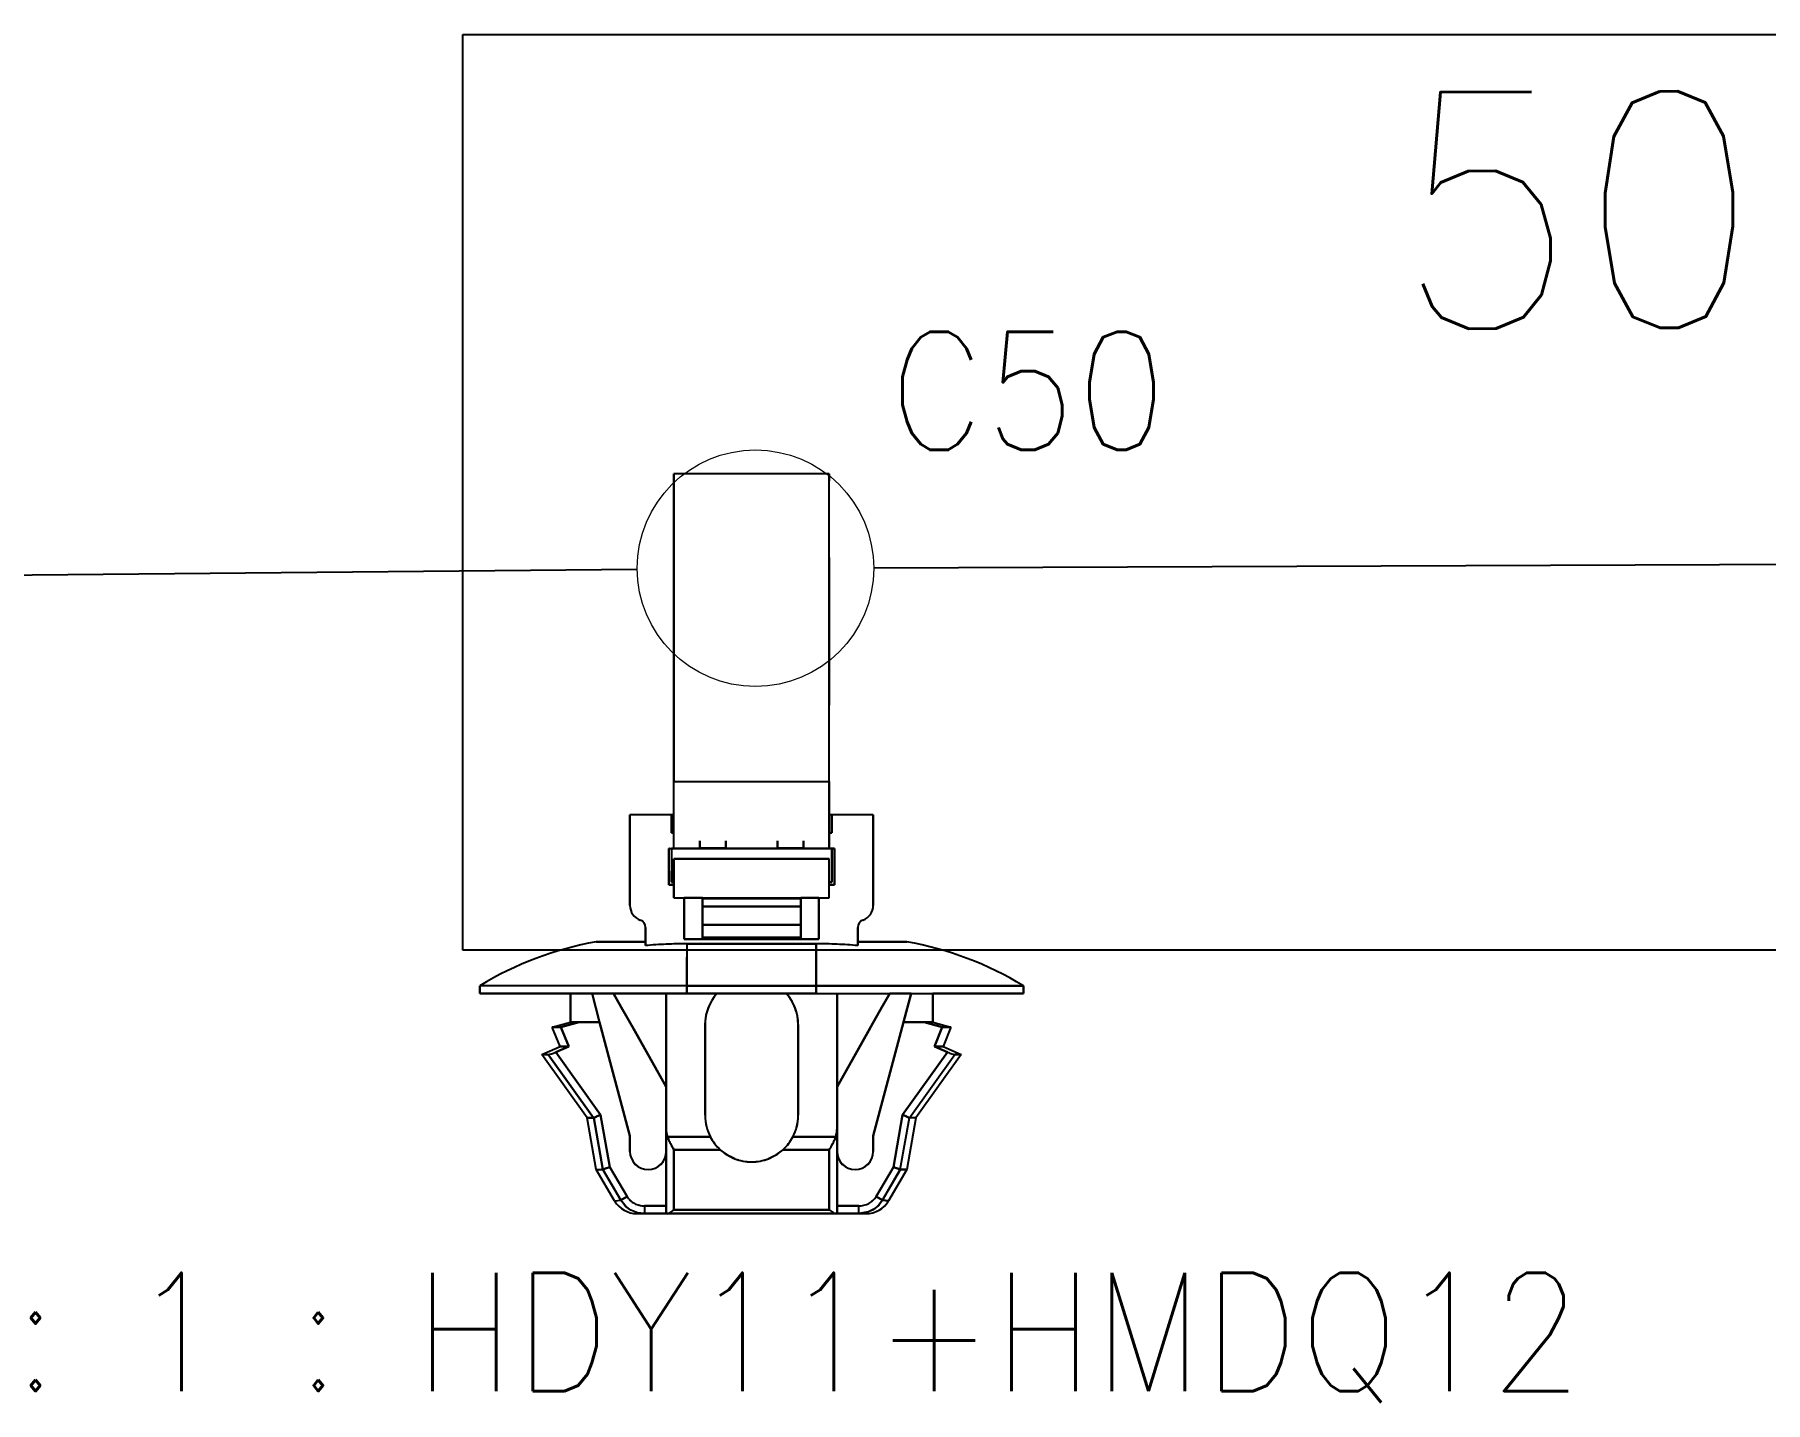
# Model space of a CAD drawing. Header units: inches. Extents: x 47316 to 59086, y 3141 to 11743.
# Drawn here: x 51312.69 to 51349.28, y 5807.4 to 5836.31 of the extents above; entities that cross this region are included whole.
import ezdxf

# ---------------------------------------------------------------- set-up
doc = ezdxf.new("R2010")
doc.units = ezdxf.units.IN
doc.header["$MEASUREMENT"] = 0
doc.styles.get("Standard").update_dxf_attribs({"font": ''})
doc.styles.get('Standard').set_extended_font_data('SimSun')
doc.linetypes.add('_VH_OTCON', pattern='A,0.0001,[7,VeSys.shx,S=0.1,R=0,X=0,Y=0],-0.4,[7,VeSys.shx,S=0.1,R=0,X=0,Y=0],-0.4,["X",Standard,S=1,R=0,X=-0.5,Y=-0.5],-0.0001,[7,VeSys.shx,S=0.1,R=0,X=0,Y=0],-0.4', length=1.2002)

msp = doc.modelspace()

# ---------------------------------------------------------------- linework, layer by layer
at = {"color": 1}
for p, q in [((51321.741, 5836.307), (51408.44, 5836.307)), ((51321.741, 5816.961), (51321.741, 5836.307)), ((51408.44, 5816.961), (51321.741, 5816.961))]:
    msp.add_line(p, q, dxfattribs=at)
at = {"color": 7, "ltscale": 0.378897}
msp.add_line((51326.205, 5827.023), (51326.205, 5820.523), dxfattribs=at)
at = {"color": 7, "ltscale": 0.15}
for p, q in [((51329.489, 5827.023), (51326.205, 5827.023)), ((51326.205, 5820.523), (51329.489, 5820.523)), ((51326.205, 5820.523), (51329.489, 5820.523)), ((51329.489, 5818.887), (51326.205, 5818.887)), ((51326.205, 5818.887), (51329.489, 5818.887)), ((51326.205, 5818.066), (51329.489, 5818.066)), ((51326.205, 5818.066), (51329.489, 5818.066)), ((51329.489, 5811.471), (51326.205, 5811.471)), ((51326.205, 5811.471), (51329.489, 5811.471))]:
    msp.add_line(p, q, dxfattribs=at)
at = {"color": 7, "ltscale": 0.215019}
msp.add_line((51326.205, 5822.556), (51326.205, 5827.023), dxfattribs=at)
at = {"color": 7, "ltscale": 0.315749}
msp.add_line((51326.205, 5827.023), (51326.205, 5821.085), dxfattribs=at)
at = {"color": 7, "ltscale": 0.378905}
msp.add_line((51326.205, 5820.523), (51326.205, 5827.023), dxfattribs=at)
at = {"color": 7, "ltscale": 0.315758}
msp.add_line((51326.205, 5827.023), (51326.205, 5821.085), dxfattribs=at)
at = {"color": 7, "ltscale": 0.378893}
msp.add_line((51329.489, 5820.523), (51329.489, 5827.023), dxfattribs=at)
at = {"color": 7, "ltscale": 0.0272}
msp.add_line((51329.489, 5826.876), (51329.489, 5827.023), dxfattribs=at)
at = {"color": 7, "ltscale": 0.37888}
msp.add_line((51329.489, 5820.523), (51329.489, 5827.023), dxfattribs=at)
at = {"color": 7, "ltscale": 0.027199}
msp.add_line((51329.489, 5827.023), (51329.489, 5826.876), dxfattribs=at)
at = {"color": 7, "ltscale": 0.179182}
msp.add_line((51326.205, 5822.779), (51326.205, 5826.702), dxfattribs=at)
at = {"color": 7, "ltscale": 0.142589}
msp.add_line((51329.489, 5825.257), (51329.489, 5822.135), dxfattribs=at)
at = {"color": 7, "ltscale": 0.142593}
msp.add_line((51329.489, 5822.134), (51329.489, 5825.256), dxfattribs=at)
at = {"color": 0, "linetype": '_VH_OTCON', "ltscale": 5}
for p, q in [((51330.429, 5825.039), (51359.83, 5825.158)), ((51325.43, 5825.005), (51223.929, 5824.052))]:
    msp.add_line(p, q, dxfattribs=at)
at = {"color": 7, "ltscale": 0.026669}
for p, q in [((51326.205, 5822.779), (51326.205, 5822.195)), ((51326.205, 5822.195), (51326.205, 5822.779)), ((51326.205, 5822.556), (51326.205, 5821.973))]:
    msp.add_line(p, q, dxfattribs=at)
at = {"color": 7, "ltscale": 0.108633}
msp.add_line((51326.205, 5819.817), (51326.205, 5822.195), dxfattribs=at)
at = {"color": 7, "ltscale": 0.076392}
msp.add_line((51326.205, 5820.523), (51326.205, 5822.195), dxfattribs=at)
at = {"color": 7, "ltscale": 0.098454}
msp.add_line((51326.205, 5819.817), (51326.205, 5821.973), dxfattribs=at)
at = {"color": 7, "ltscale": 0.057913}
msp.add_line((51326.205, 5819.817), (51326.205, 5821.085), dxfattribs=at)
at = {"color": 7, "ltscale": 0.0644}
for p, q in [((51326.205, 5819.114), (51326.205, 5820.523)), ((51326.205, 5819.114), (51326.205, 5820.523)), ((51329.489, 5820.523), (51329.489, 5819.114)), ((51329.489, 5819.114), (51329.489, 5820.523))]:
    msp.add_line(p, q, dxfattribs=at)
at = {"color": 7, "ltscale": 0.025}
for p, q in [((51325.275, 5819.27), (51325.275, 5819.817)), ((51327.3, 5819.114), (51326.752, 5819.114)), ((51327.3, 5819.114), (51326.752, 5819.114)), ((51327.3, 5819.106), (51326.752, 5819.106)), ((51328.941, 5819.114), (51328.394, 5819.114)), ((51328.941, 5819.114), (51328.394, 5819.114))]:
    msp.add_line(p, q, dxfattribs=at)
at = {"color": 7, "ltscale": 0.039999}
for p, q in [((51326.15, 5819.817), (51325.275, 5819.817)), ((51326.15, 5819.817), (51325.275, 5819.817)), ((51330.419, 5819.817), (51329.543, 5819.817)), ((51330.419, 5819.817), (51329.543, 5819.817))]:
    msp.add_line(p, q, dxfattribs=at)
at = {"color": 7, "ltscale": 0.022501}
for p, q in [((51325.275, 5819.817), (51325.275, 5819.325)), ((51325.275, 5819.817), (51325.275, 5819.325)), ((51330.419, 5819.817), (51330.419, 5819.325)), ((51330.419, 5819.325), (51330.419, 5819.817))]:
    msp.add_line(p, q, dxfattribs=at)
at = {"color": 7, "ltscale": 0.0175}
for p, q in [((51326.15, 5819.817), (51326.15, 5819.434)), ((51326.15, 5819.817), (51326.15, 5819.434)), ((51326.15, 5819.434), (51326.15, 5819.817)), ((51329.543, 5819.817), (51329.543, 5819.434)), ((51329.543, 5819.434), (51329.543, 5819.817))]:
    msp.add_line(p, q, dxfattribs=at)
at = {"color": 7, "ltscale": 0.002499}
for p, q in [((51326.205, 5819.817), (51326.15, 5819.817)), ((51329.543, 5819.817), (51329.489, 5819.817)), ((51326.15, 5819.434), (51326.205, 5819.434)), ((51326.205, 5819.434), (51326.15, 5819.434)), ((51329.489, 5819.434), (51329.543, 5819.434)), ((51329.543, 5819.434), (51329.489, 5819.434)), ((51326.096, 5819.106), (51326.15, 5819.106)), ((51326.096, 5819.106), (51326.15, 5819.106)), ((51329.598, 5819.106), (51329.543, 5819.106)), ((51329.543, 5819.106), (51329.598, 5819.106)), ((51329.543, 5819.106), (51329.598, 5819.106)), ((51326.15, 5818.394), (51326.205, 5818.394)), ((51326.205, 5818.394), (51326.15, 5818.394)), ((51326.15, 5818.394), (51326.205, 5818.394)), ((51329.489, 5818.394), (51329.543, 5818.394)), ((51329.543, 5818.394), (51329.489, 5818.394)), ((51329.489, 5818.394), (51329.543, 5818.394))]:
    msp.add_line(p, q, dxfattribs=at)
at = {"color": 7, "ltscale": 2.6e-05}
for p, q in [((51326.15, 5819.817), (51326.15, 5819.817)), ((51329.543, 5819.817), (51329.543, 5819.817))]:
    msp.add_line(p, q, dxfattribs=at)
at = {"color": 7, "ltscale": 0.064999}
for p, q in [((51325.275, 5819.325), (51325.275, 5817.902)), ((51325.275, 5819.325), (51325.275, 5817.902)), ((51330.419, 5819.325), (51330.419, 5817.902)), ((51330.419, 5817.902), (51330.419, 5819.325))]:
    msp.add_line(p, q, dxfattribs=at)
at = {"color": 7, "ltscale": 0.0625}
msp.add_line((51325.275, 5817.902), (51325.275, 5819.27), dxfattribs=at)
at = {"color": 7, "ltscale": 0.0075}
for p, q in [((51326.752, 5819.106), (51326.752, 5819.27)), ((51326.752, 5819.27), (51326.752, 5819.106)), ((51327.3, 5819.27), (51327.3, 5819.106)), ((51327.3, 5819.106), (51327.3, 5819.27)), ((51328.394, 5819.106), (51328.394, 5819.27)), ((51328.394, 5819.27), (51328.394, 5819.106)), ((51328.941, 5819.27), (51328.941, 5819.106)), ((51328.941, 5819.106), (51328.941, 5819.27)), ((51322.1, 5816.205), (51322.1, 5816.041)), ((51322.1, 5816.041), (51322.1, 5816.205)), ((51326.479, 5816.205), (51326.479, 5816.041)), ((51326.479, 5816.041), (51326.479, 5816.205)), ((51329.215, 5816.041), (51329.215, 5816.205)), ((51329.215, 5816.205), (51329.215, 5816.041)), ((51333.593, 5816.205), (51333.593, 5816.041)), ((51333.593, 5816.041), (51333.593, 5816.205)), ((51325.582, 5811.553), (51325.582, 5811.389)), ((51325.582, 5811.553), (51325.582, 5811.389)), ((51326.041, 5811.389), (51326.041, 5811.553)), ((51330.111, 5811.389), (51330.111, 5811.553)), ((51330.111, 5811.389), (51330.111, 5811.553))]:
    msp.add_line(p, q, dxfattribs=at)
at = {"color": 7, "ltscale": 0.000629}
msp.add_line((51326.109, 5819.106), (51326.096, 5819.106), dxfattribs=at)
at = {"color": 7, "ltscale": 0.035001}
for p, q in [((51326.096, 5819.106), (51326.096, 5818.34)), ((51326.096, 5818.34), (51326.096, 5819.106)), ((51329.598, 5818.34), (51329.598, 5819.106)), ((51329.598, 5818.34), (51329.598, 5819.106)), ((51329.598, 5819.106), (51329.598, 5818.34)), ((51326.479, 5816.041), (51326.479, 5816.807)), ((51326.479, 5816.041), (51326.479, 5816.807))]:
    msp.add_line(p, q, dxfattribs=at)
at = {"color": 7, "ltscale": 0.154999}
for p, q in [((51326.15, 5819.106), (51329.543, 5819.106)), ((51329.543, 5819.106), (51326.15, 5819.106))]:
    msp.add_line(p, q, dxfattribs=at)
at = {"color": 7, "ltscale": 0.032501}
for p, q in [((51326.15, 5819.106), (51326.15, 5818.394)), ((51326.15, 5819.106), (51326.15, 5818.394)), ((51329.543, 5819.106), (51329.543, 5818.394)), ((51329.543, 5818.394), (51329.543, 5819.106))]:
    msp.add_line(p, q, dxfattribs=at)
at = {"color": 7, "ltscale": 0.021939}
msp.add_line((51326.15, 5819.106), (51326.15, 5818.625), dxfattribs=at)
at = {"color": 7, "ltscale": 0.0375}
for p, q in [((51326.205, 5818.887), (51326.205, 5818.066)), ((51326.205, 5818.066), (51326.205, 5818.887)), ((51329.489, 5818.066), (51329.489, 5818.887)), ((51329.489, 5818.066), (51329.489, 5818.887))]:
    msp.add_line(p, q, dxfattribs=at)
at = {"color": 7, "ltscale": 0.000322}
msp.add_line((51327.3, 5819.106), (51327.3, 5819.113), dxfattribs=at)
at = {"color": 7, "ltscale": 0.023056}
msp.add_line((51328.899, 5819.106), (51328.394, 5819.106), dxfattribs=at)
at = {"color": 7, "ltscale": 0.000368}
msp.add_line((51328.941, 5819.114), (51328.941, 5819.106), dxfattribs=at)
at = {"color": 7, "ltscale": 0.010562}
msp.add_line((51326.15, 5818.394), (51326.15, 5818.625), dxfattribs=at)
at = {"color": 7, "ltscale": 0.004999}
for p, q in [((51326.096, 5818.34), (51326.205, 5818.34)), ((51326.205, 5818.34), (51326.096, 5818.34)), ((51329.489, 5818.34), (51329.598, 5818.34)), ((51329.598, 5818.34), (51329.489, 5818.34))]:
    msp.add_line(p, q, dxfattribs=at)
at = {"color": 7, "ltscale": 0.002502}
msp.add_line((51326.205, 5818.34), (51326.205, 5818.394), dxfattribs=at)
at = {"color": 7, "ltscale": 0.040002}
for p, q in [((51326.424, 5818.066), (51326.424, 5817.19)), ((51326.424, 5817.19), (51326.424, 5818.066)), ((51329.27, 5817.19), (51329.27, 5818.066)), ((51329.27, 5817.19), (51329.27, 5818.066)), ((51329.27, 5818.066), (51329.27, 5817.19))]:
    msp.add_line(p, q, dxfattribs=at)
at = {"color": 7, "ltscale": 0.017502}
for p, q in [((51326.807, 5818.066), (51326.424, 5818.066)), ((51329.27, 5818.066), (51328.887, 5818.066))]:
    msp.add_line(p, q, dxfattribs=at)
at = {"color": 7, "ltscale": 0.00087}
for p, q in [((51326.807, 5818.047), (51326.807, 5818.066)), ((51326.807, 5818.066), (51326.807, 5818.047)), ((51328.887, 5818.047), (51328.887, 5818.066)), ((51328.887, 5818.066), (51328.887, 5818.047))]:
    msp.add_line(p, q, dxfattribs=at)
at = {"color": 7, "ltscale": 0.023952}
msp.add_line((51326.807, 5817.542), (51326.807, 5818.066), dxfattribs=at)
at = {"color": 7, "ltscale": 0.007443}
for p, q in [((51326.807, 5817.884), (51326.807, 5818.047)), ((51326.807, 5818.047), (51326.807, 5817.884)), ((51328.887, 5817.884), (51328.887, 5818.047)), ((51328.887, 5818.047), (51328.887, 5817.884))]:
    msp.add_line(p, q, dxfattribs=at)
at = {"color": 7, "ltscale": 0.095001}
for p, q in [((51326.807, 5818.047), (51328.887, 5818.047)), ((51328.887, 5818.047), (51326.807, 5818.047)), ((51326.807, 5817.884), (51328.887, 5817.884)), ((51328.887, 5817.884), (51326.807, 5817.884)), ((51328.887, 5817.493), (51326.807, 5817.493)), ((51326.807, 5817.493), (51328.887, 5817.493)), ((51328.887, 5817.222), (51326.807, 5817.222))]:
    msp.add_line(p, q, dxfattribs=at)
at = {"color": 7, "ltscale": 0.017839}
for p, q in [((51326.807, 5817.493), (51326.807, 5817.884)), ((51326.807, 5817.884), (51326.807, 5817.493)), ((51328.887, 5817.493), (51328.887, 5817.884)), ((51328.887, 5817.884), (51328.887, 5817.493))]:
    msp.add_line(p, q, dxfattribs=at)
at = {"color": 7, "ltscale": 0.013786}
msp.add_line((51325.603, 5817.135), (51325.603, 5817.437), dxfattribs=at)
at = {"color": 7, "ltscale": 0.017471}
for p, q in [((51325.603, 5817.055), (51325.603, 5817.437)), ((51330.091, 5817.055), (51330.091, 5817.437))]:
    msp.add_line(p, q, dxfattribs=at)
at = {"color": 7, "ltscale": 0.017476}
for p, q in [((51325.603, 5817.437), (51325.603, 5817.055)), ((51330.091, 5817.437), (51330.091, 5817.055))]:
    msp.add_line(p, q, dxfattribs=at)
at = {"color": 7, "ltscale": 0.014789}
msp.add_line((51326.807, 5817.514), (51326.807, 5817.19), dxfattribs=at)
at = {"color": 7, "ltscale": 0.013841}
for p, q in [((51326.807, 5817.19), (51326.807, 5817.493)), ((51328.887, 5817.493), (51328.887, 5817.19))]:
    msp.add_line(p, q, dxfattribs=at)
at = {"color": 7, "ltscale": 0.012407}
for p, q in [((51326.807, 5817.222), (51326.807, 5817.493)), ((51328.887, 5817.222), (51328.887, 5817.493))]:
    msp.add_line(p, q, dxfattribs=at)
at = {"color": 7, "ltscale": 0.047501}
for p, q in [((51324.563, 5817.135), (51325.603, 5817.135)), ((51325.603, 5817.135), (51324.563, 5817.135)), ((51330.091, 5817.135), (51331.131, 5817.135)), ((51331.131, 5817.135), (51330.091, 5817.135))]:
    msp.add_line(p, q, dxfattribs=at)
at = {"color": 7, "ltscale": 0.00369}
for p, q in [((51325.603, 5817.055), (51325.603, 5817.135)), ((51330.091, 5817.135), (51330.091, 5817.055))]:
    msp.add_line(p, q, dxfattribs=at)
at = {"color": 7, "ltscale": 0.129999}
for p, q in [((51326.424, 5817.19), (51329.27, 5817.19)), ((51329.27, 5817.19), (51326.424, 5817.19))]:
    msp.add_line(p, q, dxfattribs=at)
at = {"color": 7, "ltscale": 0.040567}
for p, q in [((51326.479, 5817.093), (51326.479, 5816.205)), ((51329.215, 5817.093), (51329.215, 5816.205))]:
    msp.add_line(p, q, dxfattribs=at)
at = {"color": 7, "ltscale": 0.125}
for p, q in [((51329.215, 5817.093), (51326.479, 5817.093)), ((51326.479, 5817.093), (51329.215, 5817.093)), ((51329.215, 5816.205), (51326.479, 5816.205)), ((51326.479, 5816.205), (51329.215, 5816.205)), ((51329.215, 5816.041), (51326.479, 5816.041)), ((51326.479, 5816.041), (51329.215, 5816.041))]:
    msp.add_line(p, q, dxfattribs=at)
at = {"color": 7, "ltscale": 0.040569}
for p, q in [((51326.479, 5817.093), (51326.479, 5816.205)), ((51329.215, 5816.205), (51329.215, 5817.093))]:
    msp.add_line(p, q, dxfattribs=at)
at = {"color": 7, "ltscale": 0.001447}
msp.add_line((51328.887, 5817.222), (51328.887, 5817.19), dxfattribs=at)
at = {"color": 7, "ltscale": 0.02751}
msp.add_line((51329.215, 5816.205), (51329.215, 5816.807), dxfattribs=at)
msp.add_line((51329.215, 5816.205), (51329.215, 5816.807), dxfattribs=at)
at = {"color": 7, "ltscale": 0.2}
for p, q in [((51326.479, 5816.205), (51322.1, 5816.205)), ((51326.479, 5816.205), (51322.1, 5816.205)), ((51326.479, 5816.041), (51322.1, 5816.041)), ((51322.1, 5816.041), (51326.479, 5816.041)), ((51333.593, 5816.205), (51329.215, 5816.205)), ((51329.215, 5816.205), (51333.593, 5816.205)), ((51329.215, 5816.041), (51333.593, 5816.041)), ((51329.215, 5816.041), (51333.593, 5816.041))]:
    msp.add_line(p, q, dxfattribs=at)
at = {"color": 7, "ltscale": 0.087396}
for p, q in [((51322.1, 5816.041), (51324.014, 5816.041)), ((51333.593, 5816.041), (51331.68, 5816.041)), ((51333.593, 5816.041), (51331.68, 5816.041))]:
    msp.add_line(p, q, dxfattribs=at)
at = {"color": 7, "ltscale": 0.0875}
for p, q in [((51324.016, 5816.041), (51322.1, 5816.041)), ((51326.862, 5813.469), (51326.862, 5815.384)), ((51326.862, 5815.384), (51326.862, 5813.469)), ((51328.832, 5815.384), (51328.832, 5813.469)), ((51328.832, 5813.469), (51328.832, 5815.384)), ((51328.832, 5813.469), (51328.832, 5815.384))]:
    msp.add_line(p, q, dxfattribs=at)
at = {"color": 7, "ltscale": 0.027499}
for p, q in [((51324.016, 5815.439), (51324.016, 5816.041)), ((51324.016, 5816.041), (51324.016, 5815.439)), ((51331.678, 5815.439), (51331.678, 5816.041)), ((51331.678, 5816.041), (51331.678, 5815.439))]:
    msp.add_line(p, q, dxfattribs=at)
at = {"color": 7, "ltscale": 0.028456}
for p, q in [((51324.634, 5815.439), (51324.473, 5816.041)), ((51324.473, 5816.041), (51324.634, 5815.439)), ((51331.06, 5815.439), (51331.22, 5816.041)), ((51331.22, 5816.041), (51331.06, 5815.439))]:
    msp.add_line(p, q, dxfattribs=at)
at = {"color": 7, "ltscale": 0.020602}
for p, q in [((51324.473, 5816.041), (51324.924, 5816.041)), ((51331.22, 5816.041), (51330.769, 5816.041)), ((51331.22, 5816.041), (51330.769, 5816.041))]:
    msp.add_line(p, q, dxfattribs=at)
at = {"color": 7, "ltscale": 0.020749}
msp.add_line((51324.928, 5816.041), (51324.473, 5816.041), dxfattribs=at)
at = {"color": 7, "ltscale": 0.015289}
msp.add_line((51325.092, 5815.751), (51324.927, 5816.042), dxfattribs=at)
at = {"color": 7, "ltscale": 0.015242}
for p, q in [((51324.928, 5816.041), (51325.092, 5815.751)), ((51330.602, 5815.751), (51330.766, 5816.041))]:
    msp.add_line(p, q, dxfattribs=at)
at = {"color": 7, "ltscale": 0.089999}
for p, q in [((51326.041, 5816.041), (51326.041, 5814.071)), ((51326.041, 5814.071), (51326.041, 5816.041)), ((51329.653, 5814.071), (51329.653, 5816.041)), ((51329.653, 5816.041), (51329.653, 5814.071))]:
    msp.add_line(p, q, dxfattribs=at)
at = {"color": 7, "ltscale": 0.015215}
msp.add_line((51330.766, 5816.041), (51330.602, 5815.751), dxfattribs=at)
at = {"color": 7, "ltscale": 0.02697}
msp.add_line((51325.382, 5815.236), (51325.092, 5815.751), dxfattribs=at)
at = {"color": 7, "ltscale": 0.026985}
for p, q in [((51325.092, 5815.751), (51325.382, 5815.236)), ((51330.311, 5815.236), (51330.602, 5815.751))]:
    msp.add_line(p, q, dxfattribs=at)
at = {"color": 7, "ltscale": 0.02701}
msp.add_line((51330.602, 5815.751), (51330.311, 5815.236), dxfattribs=at)
at = {"color": 7, "ltscale": 0.018183}
msp.add_line((51323.633, 5815.329), (51324.016, 5815.439), dxfattribs=at)
at = {"color": 7, "ltscale": 0.008429}
for p, q in [((51323.817, 5815.329), (51323.633, 5815.329)), ((51331.712, 5814.919), (51331.896, 5814.919))]:
    msp.add_line(p, q, dxfattribs=at)
at = {"color": 7, "ltscale": 0.020195}
for p, q in [((51323.797, 5814.919), (51323.633, 5815.329)), ((51323.817, 5815.329), (51323.982, 5814.919)), ((51323.982, 5814.919), (51323.817, 5815.329)), ((51331.876, 5815.329), (51331.712, 5814.919)), ((51331.712, 5814.919), (51331.876, 5815.329)), ((51332.061, 5815.329), (51331.896, 5814.919))]:
    msp.add_line(p, q, dxfattribs=at)
at = {"color": 7, "ltscale": 0.008438}
msp.add_line((51323.633, 5815.329), (51323.818, 5815.329), dxfattribs=at)
at = {"color": 7, "ltscale": 0.002185}
msp.add_line((51323.724, 5815.329), (51323.676, 5815.329), dxfattribs=at)
at = {"color": 7, "ltscale": 0.018199}
for p, q in [((51324.201, 5815.439), (51323.817, 5815.329)), ((51323.817, 5815.329), (51324.201, 5815.439)), ((51331.493, 5815.439), (51331.876, 5815.329)), ((51331.876, 5815.329), (51331.493, 5815.439))]:
    msp.add_line(p, q, dxfattribs=at)
at = {"color": 7, "ltscale": 0.000342}
for p, q in [((51324.023, 5815.439), (51324.016, 5815.439)), ((51331.678, 5815.439), (51331.67, 5815.439))]:
    msp.add_line(p, q, dxfattribs=at)
at = {"color": 7, "ltscale": 0.006641}
msp.add_line((51324.016, 5815.439), (51324.161, 5815.439), dxfattribs=at)
at = {"color": 7, "ltscale": 0.002142}
msp.add_line((51324.063, 5815.439), (51324.016, 5815.439), dxfattribs=at)
at = {"color": 7, "ltscale": 0.00033}
for p, q in [((51324.016, 5815.439), (51324.023, 5815.439)), ((51331.671, 5815.439), (51331.678, 5815.439)), ((51331.896, 5814.919), (51331.889, 5814.919))]:
    msp.add_line(p, q, dxfattribs=at)
at = {"color": 7, "ltscale": 0.002136}
msp.add_line((51324.016, 5815.439), (51324.063, 5815.439), dxfattribs=at)
at = {"color": 7, "ltscale": 0.001825}
msp.add_line((51324.023, 5815.439), (51324.063, 5815.439), dxfattribs=at)
at = {"color": 7, "ltscale": 0.003674}
for p, q in [((51324.104, 5815.439), (51324.023, 5815.439)), ((51331.67, 5815.439), (51331.59, 5815.439))]:
    msp.add_line(p, q, dxfattribs=at)
at = {"color": 7, "ltscale": 0.006299}
msp.add_line((51324.201, 5815.439), (51324.063, 5815.439), dxfattribs=at)
at = {"color": 7, "ltscale": 0.006305}
msp.add_line((51324.063, 5815.439), (51324.201, 5815.439), dxfattribs=at)
at = {"color": 7, "ltscale": 0.00329}
msp.add_line((51324.176, 5815.439), (51324.104, 5815.439), dxfattribs=at)
at = {"color": 7, "ltscale": 0.019785}
for p, q in [((51324.634, 5815.439), (51324.201, 5815.439)), ((51324.201, 5815.439), (51324.634, 5815.439)), ((51331.06, 5815.439), (51331.493, 5815.439)), ((51331.493, 5815.439), (51331.06, 5815.439))]:
    msp.add_line(p, q, dxfattribs=at)
at = {"color": 7, "ltscale": 0.11383}
for p, q in [((51325.275, 5813.031), (51324.634, 5815.439)), ((51324.634, 5815.439), (51325.275, 5813.031)), ((51330.419, 5813.031), (51331.06, 5815.439)), ((51331.06, 5815.439), (51330.419, 5813.031))]:
    msp.add_line(p, q, dxfattribs=at)
at = {"color": 7, "ltscale": 0.065039}
msp.add_line((51326.041, 5814.071), (51325.341, 5815.31), dxfattribs=at)
at = {"color": 7, "ltscale": 0.06116}
msp.add_line((51326.041, 5814.071), (51325.382, 5815.236), dxfattribs=at)
at = {"color": 7, "ltscale": 0.061156}
for p, q in [((51325.382, 5815.236), (51326.041, 5814.071)), ((51329.653, 5814.071), (51330.311, 5815.236))]:
    msp.add_line(p, q, dxfattribs=at)
at = {"color": 7, "ltscale": 0.064963}
msp.add_line((51330.352, 5815.309), (51329.653, 5814.071), dxfattribs=at)
at = {"color": 7, "ltscale": 0.061161}
msp.add_line((51330.311, 5815.236), (51329.653, 5814.071), dxfattribs=at)
at = {"color": 7, "ltscale": 0.008441}
for p, q in [((51331.678, 5815.439), (51331.493, 5815.439)), ((51331.493, 5815.439), (51331.678, 5815.439)), ((51331.897, 5814.919), (51331.712, 5814.919))]:
    msp.add_line(p, q, dxfattribs=at)
at = {"color": 7, "ltscale": 0.008432}
msp.add_line((51331.493, 5815.439), (51331.678, 5815.439), dxfattribs=at)
at = {"color": 7, "ltscale": 0.00434}
msp.add_line((51331.59, 5815.439), (51331.495, 5815.439), dxfattribs=at)
at = {"color": 7, "ltscale": 0.002209}
msp.add_line((51331.622, 5815.439), (51331.671, 5815.439), dxfattribs=at)
at = {"color": 7, "ltscale": 0.000286}
for p, q in [((51331.676, 5815.437), (51331.67, 5815.439)), ((51331.67, 5815.439), (51331.676, 5815.437))]:
    msp.add_line(p, q, dxfattribs=at)
at = {"color": 7, "ltscale": 0.018174}
msp.add_line((51331.678, 5815.439), (51332.06, 5815.329), dxfattribs=at)
at = {"color": 7, "ltscale": 0.004681}
for p, q in [((51331.979, 5815.329), (51331.876, 5815.329)), ((51331.876, 5815.329), (51331.979, 5815.329))]:
    msp.add_line(p, q, dxfattribs=at)
at = {"color": 7, "ltscale": 0.002823}
msp.add_line((51332.04, 5815.329), (51331.979, 5815.329), dxfattribs=at)
at = {"color": 7, "ltscale": 0.00282}
for p, q in [((51331.979, 5815.329), (51332.04, 5815.329)), ((51323.817, 5814.919), (51323.879, 5814.919))]:
    msp.add_line(p, q, dxfattribs=at)
at = {"color": 7, "ltscale": 0.000925}
msp.add_line((51332.061, 5815.329), (51332.04, 5815.329), dxfattribs=at)
at = {"color": 7, "ltscale": 0.000912}
for p, q in [((51332.04, 5815.329), (51332.06, 5815.329)), ((51323.797, 5814.919), (51323.817, 5814.919))]:
    msp.add_line(p, q, dxfattribs=at)
at = {"color": 7, "ltscale": 0.019}
msp.add_line((51323.414, 5814.755), (51323.797, 5814.919), dxfattribs=at)
at = {"color": 7, "ltscale": 0.013619}
for p, q in [((51323.982, 5814.919), (51323.708, 5814.802)), ((51323.708, 5814.802), (51323.982, 5814.919)), ((51331.712, 5814.919), (51331.986, 5814.802)), ((51331.986, 5814.802), (51331.712, 5814.919))]:
    msp.add_line(p, q, dxfattribs=at)
at = {"color": 7, "ltscale": 0.0009}
msp.add_line((51323.816, 5814.919), (51323.797, 5814.919), dxfattribs=at)
at = {"color": 7, "ltscale": 0.002856}
msp.add_line((51323.804, 5814.919), (51323.867, 5814.919), dxfattribs=at)
at = {"color": 7, "ltscale": 0.002869}
msp.add_line((51323.867, 5814.919), (51323.804, 5814.919), dxfattribs=at)
at = {"color": 7, "ltscale": 0.002832}
msp.add_line((51323.878, 5814.919), (51323.816, 5814.919), dxfattribs=at)
at = {"color": 7, "ltscale": 0.004715}
msp.add_line((51323.982, 5814.919), (51323.878, 5814.919), dxfattribs=at)
at = {"color": 7, "ltscale": 0.004687}
msp.add_line((51323.879, 5814.919), (51323.982, 5814.919), dxfattribs=at)
at = {"color": 7, "ltscale": 0.040697}
msp.add_line((51326.041, 5814.274), (51326.041, 5815.165), dxfattribs=at)
at = {"color": 7, "ltscale": 0.040701}
msp.add_line((51326.041, 5815.165), (51326.041, 5814.274), dxfattribs=at)
at = {"color": 7, "ltscale": 0.004291}
msp.add_line((51331.806, 5814.919), (51331.712, 5814.919), dxfattribs=at)
at = {"color": 7, "ltscale": 0.003809}
msp.add_line((51331.889, 5814.919), (51331.806, 5814.919), dxfattribs=at)
at = {"color": 7, "ltscale": 0.001593}
msp.add_line((51331.855, 5814.919), (51331.89, 5814.919), dxfattribs=at)
at = {"color": 7, "ltscale": 0.000327}
msp.add_line((51331.89, 5814.919), (51331.897, 5814.919), dxfattribs=at)
at = {"color": 7, "ltscale": 0.019025}
msp.add_line((51331.897, 5814.919), (51332.28, 5814.755), dxfattribs=at)
at = {"color": 7, "ltscale": 4.3e-05}
msp.add_line((51323.414, 5814.755), (51323.415, 5814.755), dxfattribs=at)
at = {"color": 7, "ltscale": 0.075271}
for p, q in [((51324.372, 5813.414), (51323.414, 5814.755)), ((51323.549, 5814.755), (51324.507, 5813.414)), ((51324.507, 5813.414), (51323.549, 5814.755)), ((51331.187, 5813.414), (51332.145, 5814.755)), ((51332.28, 5814.755), (51331.322, 5813.414))]:
    msp.add_line(p, q, dxfattribs=at)
at = {"color": 7, "ltscale": 4.9e-05}
msp.add_line((51323.414, 5814.755), (51323.415, 5814.755), dxfattribs=at)
at = {"color": 7, "ltscale": 0.000903}
msp.add_line((51323.415, 5814.755), (51323.435, 5814.755), dxfattribs=at)
at = {"color": 7, "ltscale": 0.000916}
msp.add_line((51323.415, 5814.755), (51323.435, 5814.755), dxfattribs=at)
at = {"color": 7, "ltscale": 0.005222}
msp.add_line((51323.435, 5814.755), (51323.549, 5814.755), dxfattribs=at)
at = {"color": 7, "ltscale": 0.005249}
msp.add_line((51323.435, 5814.755), (51323.55, 5814.755), dxfattribs=at)
at = {"color": 7, "ltscale": 0.074459}
for p, q in [((51323.708, 5814.802), (51324.655, 5813.475)), ((51324.655, 5813.475), (51323.708, 5814.802)), ((51331.986, 5814.802), (51331.038, 5813.475)), ((51331.038, 5813.475), (51331.986, 5814.802))]:
    msp.add_line(p, q, dxfattribs=at)
at = {"color": 7, "ltscale": 0.075264}
msp.add_line((51331.187, 5813.414), (51332.144, 5814.755), dxfattribs=at)
at = {"color": 7, "ltscale": 0.006177}
msp.add_line((51332.144, 5814.755), (51332.28, 5814.755), dxfattribs=at)
at = {"color": 7, "ltscale": 0.006165}
for p, q in [((51332.28, 5814.755), (51332.145, 5814.755)), ((51331.322, 5813.414), (51331.187, 5813.414)), ((51331.322, 5813.414), (51331.187, 5813.414))]:
    msp.add_line(p, q, dxfattribs=at)
at = {"color": 7, "ltscale": 0.039936}
for p, q in [((51326.041, 5814.071), (51326.041, 5813.196)), ((51326.041, 5813.196), (51326.041, 5814.071)), ((51329.653, 5813.196), (51329.653, 5814.071)), ((51329.653, 5814.071), (51329.653, 5813.196))]:
    msp.add_line(p, q, dxfattribs=at)
at = {"color": 7, "ltscale": 0.048712}
msp.add_line((51326.041, 5813.004), (51326.041, 5814.071), dxfattribs=at)
at = {"color": 7, "ltscale": 0.006168}
for p, q in [((51324.507, 5813.414), (51324.372, 5813.414)), ((51324.372, 5813.414), (51324.507, 5813.414))]:
    msp.add_line(p, q, dxfattribs=at)
at = {"color": 7, "ltscale": 0.05076}
for p, q in [((51324.563, 5812.319), (51324.372, 5813.414)), ((51331.322, 5813.414), (51331.13, 5812.319))]:
    msp.add_line(p, q, dxfattribs=at)
at = {"color": 7, "ltscale": 0.002621}
for p, q in [((51324.511, 5813.415), (51324.564, 5813.437)), ((51324.564, 5813.437), (51324.511, 5813.415)), ((51331.13, 5813.437), (51331.183, 5813.415)), ((51331.183, 5813.415), (51331.13, 5813.437))]:
    msp.add_line(p, q, dxfattribs=at)
at = {"color": 7, "ltscale": 0.050773}
for p, q in [((51324.511, 5813.415), (51324.702, 5812.32)), ((51324.702, 5812.32), (51324.511, 5813.415)), ((51330.991, 5812.32), (51331.183, 5813.415))]:
    msp.add_line(p, q, dxfattribs=at)
at = {"color": 7, "ltscale": 0.000205}
for p, q in [((51324.564, 5813.437), (51324.568, 5813.439)), ((51324.568, 5813.439), (51324.564, 5813.437)), ((51331.126, 5813.439), (51331.13, 5813.437)), ((51331.13, 5813.437), (51331.126, 5813.439))]:
    msp.add_line(p, q, dxfattribs=at)
at = {"color": 7, "ltscale": 0.004321}
for p, q in [((51324.568, 5813.439), (51324.655, 5813.475)), ((51324.655, 5813.475), (51324.568, 5813.439)), ((51331.038, 5813.475), (51331.126, 5813.439)), ((51331.126, 5813.439), (51331.038, 5813.475))]:
    msp.add_line(p, q, dxfattribs=at)
at = {"color": 7, "ltscale": 0.051095}
for p, q in [((51324.655, 5813.475), (51324.848, 5812.373)), ((51324.848, 5812.373), (51324.655, 5813.475)), ((51331.038, 5813.475), (51330.846, 5812.373)), ((51330.846, 5812.373), (51331.038, 5813.475))]:
    msp.add_line(p, q, dxfattribs=at)
at = {"color": 7, "ltscale": 0.050769}
msp.add_line((51330.991, 5812.32), (51331.186, 5813.414), dxfattribs=at)
at = {"color": 7, "ltscale": 0.014999}
for p, q in [((51325.275, 5812.702), (51325.275, 5813.031)), ((51325.275, 5813.031), (51325.275, 5812.702)), ((51330.419, 5812.702), (51330.419, 5813.031)), ((51330.419, 5812.702), (51330.419, 5813.031)), ((51330.419, 5813.031), (51330.419, 5812.702))]:
    msp.add_line(p, q, dxfattribs=at)
at = {"color": 7, "ltscale": 0.082565}
for p, q in [((51326.041, 5811.389), (51326.041, 5813.196)), ((51326.041, 5813.196), (51326.041, 5811.389)), ((51329.653, 5813.196), (51329.653, 5811.389)), ((51329.653, 5811.389), (51329.653, 5813.196))]:
    msp.add_line(p, q, dxfattribs=at)
at = {"color": 7, "ltscale": 0.008279}
msp.add_line((51326.041, 5812.823), (51326.041, 5813.004), dxfattribs=at)
at = {"color": 7, "ltscale": 0.041339}
for p, q in [((51326.069, 5813.013), (51326.974, 5813.013)), ((51326.974, 5813.013), (51326.069, 5813.013)), ((51328.72, 5813.013), (51329.625, 5813.013)), ((51329.625, 5813.013), (51328.72, 5813.013))]:
    msp.add_line(p, q, dxfattribs=at)
at = {"color": 7, "ltscale": 0.002634}
for p, q in [((51326.069, 5813.013), (51326.089, 5812.959)), ((51329.605, 5812.959), (51329.625, 5813.013))]:
    msp.add_line(p, q, dxfattribs=at)
at = {"color": 7, "ltscale": 0.002635}
for p, q in [((51326.089, 5812.959), (51326.069, 5813.013)), ((51329.625, 5813.013), (51329.605, 5812.959))]:
    msp.add_line(p, q, dxfattribs=at)
at = {"color": 7, "ltscale": 0.005516}
msp.add_line((51326.041, 5812.702), (51326.041, 5812.823), dxfattribs=at)
at = {"color": 7, "ltscale": 0.052501}
msp.add_line((51326.041, 5811.553), (51326.041, 5812.702), dxfattribs=at)
at = {"color": 7, "ltscale": 0.044711}
for p, q in [((51327.184, 5812.74), (51326.205, 5812.74)), ((51326.205, 5812.74), (51327.184, 5812.74)), ((51329.489, 5812.74), (51328.51, 5812.74)), ((51328.51, 5812.74), (51329.489, 5812.74))]:
    msp.add_line(p, q, dxfattribs=at)
at = {"color": 7, "ltscale": 0.057954}
for p, q in [((51326.205, 5812.74), (51326.205, 5811.471)), ((51326.205, 5811.471), (51326.205, 5812.74)), ((51329.489, 5811.471), (51329.489, 5812.74)), ((51329.489, 5812.74), (51329.489, 5811.471))]:
    msp.add_line(p, q, dxfattribs=at)
at = {"color": 7, "ltscale": 0.001863}
msp.add_line((51327.155, 5812.767), (51327.185, 5812.739), dxfattribs=at)
at = {"color": 7, "ltscale": 0.000505}
msp.add_line((51327.184, 5812.74), (51327.176, 5812.748), dxfattribs=at)
at = {"color": 7, "ltscale": 0.000598}
msp.add_line((51328.51, 5812.74), (51328.519, 5812.749), dxfattribs=at)
at = {"color": 7, "ltscale": 0.006223}
for p, q in [((51324.563, 5812.319), (51324.7, 5812.319)), ((51324.563, 5812.319), (51324.7, 5812.319)), ((51331.13, 5812.319), (51330.994, 5812.319))]:
    msp.add_line(p, q, dxfattribs=at)
at = {"color": 7, "ltscale": 0.034946}
for p, q in [((51324.951, 5811.66), (51324.563, 5812.319)), ((51331.13, 5812.319), (51330.742, 5811.66))]:
    msp.add_line(p, q, dxfattribs=at)
at = {"color": 7, "ltscale": 0.034208}
for p, q in [((51325.079, 5811.674), (51324.7, 5812.319)), ((51330.614, 5811.674), (51330.994, 5812.319))]:
    msp.add_line(p, q, dxfattribs=at)
at = {"color": 7, "ltscale": 0.000128}
for p, q in [((51324.702, 5812.319), (51324.7, 5812.319)), ((51330.994, 5812.319), (51330.991, 5812.319)), ((51330.991, 5812.319), (51330.994, 5812.319))]:
    msp.add_line(p, q, dxfattribs=at)
at = {"color": 7, "ltscale": 0.002806}
for p, q in [((51324.702, 5812.32), (51324.76, 5812.341)), ((51330.934, 5812.341), (51330.991, 5812.32))]:
    msp.add_line(p, q, dxfattribs=at)
at = {"color": 7, "ltscale": 0.00266}
for p, q in [((51324.757, 5812.34), (51324.702, 5812.32)), ((51330.991, 5812.32), (51330.936, 5812.34))]:
    msp.add_line(p, q, dxfattribs=at)
at = {"color": 7, "ltscale": 0.034163}
for p, q in [((51324.702, 5812.32), (51325.079, 5811.674)), ((51330.614, 5811.674), (51330.991, 5812.32))]:
    msp.add_line(p, q, dxfattribs=at)
at = {"color": 7, "ltscale": 0.004276}
for p, q in [((51324.76, 5812.341), (51324.848, 5812.373)), ((51324.848, 5812.373), (51324.76, 5812.341)), ((51330.933, 5812.341), (51330.846, 5812.373)), ((51330.846, 5812.373), (51330.934, 5812.341))]:
    msp.add_line(p, q, dxfattribs=at)
at = {"color": 7, "ltscale": 0.0329}
for p, q in [((51324.848, 5812.373), (51325.213, 5811.753)), ((51325.213, 5811.753), (51324.848, 5812.373)), ((51330.846, 5812.373), (51330.481, 5811.753)), ((51330.481, 5811.753), (51330.846, 5812.373))]:
    msp.add_line(p, q, dxfattribs=at)
at = {"color": 7, "ltscale": 0.006219}
msp.add_line((51330.994, 5812.319), (51331.13, 5812.319), dxfattribs=at)
at = {"color": 7, "ltscale": 0.005864}
msp.add_line((51324.952, 5811.659), (51325.079, 5811.674), dxfattribs=at)
at = {"color": 7, "ltscale": 0.005865}
for p, q in [((51324.952, 5811.659), (51325.079, 5811.674)), ((51330.614, 5811.674), (51330.742, 5811.659))]:
    msp.add_line(p, q, dxfattribs=at)
at = {"color": 7, "ltscale": 0.007092}
for p, q in [((51325.213, 5811.753), (51325.079, 5811.674)), ((51325.079, 5811.674), (51325.213, 5811.753)), ((51330.614, 5811.674), (51330.481, 5811.753)), ((51330.481, 5811.753), (51330.614, 5811.674))]:
    msp.add_line(p, q, dxfattribs=at)
at = {"color": 7, "ltscale": 0.020941}
for p, q in [((51325.582, 5811.553), (51326.041, 5811.553)), ((51326.041, 5811.553), (51325.582, 5811.553)), ((51330.111, 5811.553), (51329.653, 5811.553)), ((51329.653, 5811.553), (51330.111, 5811.553)), ((51326.041, 5811.389), (51325.582, 5811.389)), ((51325.582, 5811.389), (51326.041, 5811.389)), ((51330.111, 5811.389), (51329.653, 5811.389)), ((51329.653, 5811.389), (51330.111, 5811.389))]:
    msp.add_line(p, q, dxfattribs=at)
at = {"color": 7, "ltscale": 0.00587}
msp.add_line((51330.742, 5811.659), (51330.614, 5811.674), dxfattribs=at)
at = {"color": 7, "ltscale": 0.015717}
msp.add_line((51325.424, 5811.389), (51325.768, 5811.389), dxfattribs=at)
at = {"color": 7, "ltscale": 0.015729}
msp.add_line((51325.768, 5811.389), (51325.424, 5811.389), dxfattribs=at)
at = {"color": 7, "ltscale": 0.012512}
for p, q in [((51326.042, 5811.389), (51325.768, 5811.389)), ((51329.926, 5811.389), (51329.652, 5811.389))]:
    msp.add_line(p, q, dxfattribs=at)
at = {"color": 7, "ltscale": 0.000995}
for p, q in [((51326.063, 5811.389), (51326.041, 5811.389)), ((51326.041, 5811.389), (51326.063, 5811.389)), ((51329.653, 5811.389), (51329.631, 5811.389)), ((51329.631, 5811.389), (51329.653, 5811.389))]:
    msp.add_line(p, q, dxfattribs=at)
at = {"color": 7, "ltscale": 0.163214}
msp.add_line((51329.633, 5811.389), (51326.06, 5811.389), dxfattribs=at)
at = {"color": 7, "ltscale": 0.163013}
msp.add_line((51326.063, 5811.389), (51329.631, 5811.389), dxfattribs=at)
at = {"color": 7, "ltscale": 0.000399}
msp.add_line((51329.625, 5811.39), (51329.633, 5811.389), dxfattribs=at)
at = {"color": 7, "ltscale": 0.012915}
msp.add_line((51330.208, 5811.389), (51329.926, 5811.389), dxfattribs=at)
at = {"color": 7, "ltscale": 0.006183}
msp.add_line((51330.247, 5811.389), (51330.111, 5811.389), dxfattribs=at)
at = {"color": 7, "ltscale": 0.007248}
msp.add_line((51330.111, 5811.389), (51330.27, 5811.389), dxfattribs=at)
at = {"color": 7, "ltscale": 0.004422}
msp.add_line((51330.112, 5811.389), (51330.208, 5811.389), dxfattribs=at)
at = {"color": 7, "ltscale": 0.001605}
msp.add_line((51330.226, 5811.389), (51330.261, 5811.389), dxfattribs=at)
at = {"color": 7}
for points in [[(51327.491, 5812.55), (51327.38, 5812.601), (51327.184, 5812.74)], [(51328.51, 5812.74), (51328.314, 5812.601), (51328.202, 5812.55)], [(51325.582, 5811.389), (51325.432, 5811.409), (51325.292, 5811.466), (51325.171, 5811.556), (51325.079, 5811.674)], [(51325.582, 5811.389), (51325.434, 5811.408), (51325.295, 5811.463), (51325.196, 5811.532), (51325.079, 5811.674)], [(51330.614, 5811.674), (51330.522, 5811.555), (51330.401, 5811.465), (51330.261, 5811.409), (51330.111, 5811.389)], [(51330.614, 5811.674), (51330.541, 5811.574), (51330.448, 5811.494), (51330.315, 5811.425), (51330.111, 5811.389)]]:
    msp.add_lwpolyline(points, dxfattribs=at)
at = {"color": 0, "linetype": 'Continuous', "lineweight": 15}
msp.add_circle((51327.929, 5825.029), 2.5, dxfattribs=at)
at = {"color": 7}
for centre, radius, start, end in [((51325.603, 5817.902), 0.328, 179.9994, 250.5293), ((51325.603, 5817.902), 0.328, 180, 250.5288), ((51325.603, 5817.902), 0.328, 179.9994, 250.5294), ((51330.091, 5817.902), 0.328, 289.4712, 0), ((51330.091, 5817.902), 0.328, 289.4707, 0.0006), ((51325.438, 5817.436), 0.166, 57.0425, 70.4553), ((51325.439, 5817.437), 0.164, 0.0195, 70.5097), ((51325.437, 5817.436), 0.166, 0.3156, 70.2132), ((51330.256, 5817.436), 0.166, 109.7868, 179.6844), ((51330.255, 5817.437), 0.164, 109.4907, 179.9809), ((51330.255, 5817.437), 0.165, 109.5431, 137.7308), ((51325.81, 5810.11), 7.135, 100.0643, 121.3266), ((51326.452, 5807.536), 9.556, 92.4655, 95.0982), ((51326.662, 5804.514), 12.585, 92.8258, 94.8248), ((51326.527, 5804.252), 12.841, 90.2174, 92.1704), ((51326.478, 5807.043), 10.05, 89.9939, 92.4892), ((51326.527, 5804.252), 12.841, 90.2174, 92.1704), ((51329.216, 5807.044), 10.049, 87.5107, 90.0063), ((51329.166, 5804.252), 12.841, 87.8296, 89.7826), ((51329.241, 5807.535), 9.557, 84.902, 87.5344), ((51329.032, 5804.514), 12.585, 85.1752, 87.1742), ((51329.884, 5810.11), 7.135, 58.6734, 79.9357), ((51329.884, 5810.11), 7.135, 58.6734, 79.9357), ((51327.861, 5815.378), 1, 138.4852, 179.6729), ((51327.846, 5815.385), 0.984, 138.1813, 180.0244), ((51327.847, 5815.385), 0.985, 359.9744, 41.8082), ((51327.849, 5815.385), 0.983, 17.7035, 41.8454), ((51327.833, 5815.378), 1, 0.3271, 41.5148), ((51327.853, 5815.383), 0.991, 162.0866, 179.9516), ((51323.529, 5815.021), 0.267, 274.42, 288.4837), ((51323.528, 5815.019), 0.265, 274.518, 288.631), ((51323.366, 5815.596), 0.865, 286.6343, 293.2836), ((51323.38, 5815.557), 0.823, 286.458, 293.4523), ((51332.314, 5815.559), 0.825, 246.5546, 253.5173), ((51332.328, 5815.596), 0.865, 246.715, 253.359), ((51332.164, 5815.017), 0.264, 251.3817, 265.6108), ((51332.165, 5815.022), 0.268, 251.5222, 265.5584), ((51327.847, 5813.469), 0.985, 180.0004, 207.5793), ((51327.854, 5813.469), 0.992, 180.0488, 194.3908), ((51327.855, 5813.473), 0.993, 180.2495, 207.6029), ((51327.839, 5813.473), 0.993, 332.3971, 359.7505), ((51327.847, 5813.469), 0.985, 332.4207, 359.9996), ((51327.839, 5813.47), 0.993, 344.7319, 359.944), ((51327.84, 5813.469), 0.992, 345.3918, 359.9518), ((51327.847, 5813.469), 0.985, 345.5164, 359.9998), ((51326.659, 5813.196), 0.619, 179.9621, 197.2519), ((51326.629, 5813.191), 0.589, 179.457, 197.6365), ((51327.857, 5813.471), 0.995, 207.4251, 217.048), ((51327.851, 5813.472), 0.99, 207.6266, 217.3119), ((51327.836, 5813.471), 0.995, 322.952, 332.5749), ((51327.843, 5813.472), 0.99, 322.6881, 332.3734), ((51329.034, 5813.196), 0.619, 342.7481, 0.0379), ((51329.064, 5813.191), 0.589, 342.3665, 0.5393), ((51325.658, 5812.703), 0.383, 180.0245, 359.9755), ((51325.658, 5812.702), 0.383, 180.0079, 359.9921), ((51327.162, 5813.404), 1.162, 202.5469, 207.2773), ((51327.152, 5813.4), 1.151, 202.5671, 207.342), ((51327.699, 5813.688), 1.77, 207.4856, 212.3982), ((51327.672, 5813.673), 1.738, 207.542, 212.4484), ((51327.848, 5813.469), 0.986, 217.297, 227.6662), ((51327.821, 5813.443), 0.949, 217.0272, 227.8015), ((51327.851, 5813.481), 0.997, 227.9955, 248.9005), ((51327.843, 5813.481), 0.997, 291.0985, 311.9992), ((51327.873, 5813.443), 0.949, 312.1985, 322.9728), ((51327.846, 5813.469), 0.986, 312.3338, 322.703), ((51327.994, 5813.688), 1.77, 327.6022, 332.5141), ((51328.022, 5813.673), 1.738, 327.5519, 332.4578), ((51328.542, 5813.4), 1.151, 332.6577, 337.4331), ((51328.532, 5813.404), 1.162, 332.7219, 337.4536), ((51330.036, 5812.702), 0.383, 180.0079, 359.9921), ((51330.036, 5812.703), 0.383, 180.0245, 359.9755), ((51327.848, 5813.47), 0.986, 240.0689, 253.5652), ((51327.848, 5813.484), 1, 249.1009, 269.9344), ((51327.85, 5813.468), 0.985, 248.6458, 269.788), ((51327.843, 5813.468), 0.985, 270.212, 291.3542), ((51327.846, 5813.484), 1, 270.066, 290.9012), ((51327.846, 5813.471), 0.987, 285.003, 294.1628), ((51327.846, 5813.469), 0.985, 286.5108, 293.4668), ((51325.43, 5811.948), 0.559, 211.1509, 269.3427), ((51325.698, 5812.067), 0.577, 212.9454, 223.7059), ((51325.542, 5811.947), 0.382, 210.5337, 227.0049), ((51325.543, 5811.944), 0.381, 226.6533, 243.1845), ((51325.561, 5811.967), 0.409, 227.0192, 242.3839), ((51325.567, 5811.971), 0.416, 241.8404, 256.7535), ((51325.574, 5811.994), 0.44, 242.4141, 256.7359), ((51325.581, 5812.021), 0.468, 256.6879, 270.119), ((51325.604, 5812.241), 0.688, 259.1161, 268.2318), ((51330.112, 5812.021), 0.467, 269.877, 283.354), ((51330.09, 5812.241), 0.688, 271.791, 280.9305), ((51330.119, 5811.994), 0.44, 283.3041, 297.6201), ((51330.126, 5811.972), 0.417, 283.2388, 298.1605), ((51330.264, 5811.948), 0.559, 270.6574, 328.8475), ((51330.133, 5811.967), 0.409, 297.6521, 313.0236), ((51330.152, 5811.943), 0.38, 296.8107, 313.3936), ((51330.152, 5811.947), 0.382, 313.0347, 329.4711), ((51329.997, 5812.065), 0.576, 316.2971, 327.0928), ((51326.056, 5811.469), 0.0802, 273.4236, 294.5804), ((51326.055, 5811.47), 0.081, 273.684, 294.5891), ((51326.059, 5811.468), 0.0794, 272.667, 292.2233), ((51326.058, 5811.469), 0.0799, 272.8797, 292.2757), ((51326.008, 5811.604), 0.224, 291.1833, 300.7947), ((51326.009, 5811.603), 0.223, 291.0314, 300.6778), ((51325.84, 5811.881), 0.548, 301.0217, 311.6949), ((51325.83, 5811.895), 0.566, 301.1911, 311.5329), ((51329.854, 5811.882), 0.55, 228.2977, 238.9488), ((51329.864, 5811.896), 0.567, 228.4937, 238.8197), ((51329.686, 5811.603), 0.224, 239.2021, 248.8182), ((51329.685, 5811.603), 0.223, 239.3169, 248.9701), ((51329.635, 5811.468), 0.0794, 247.7787, 267.3333), ((51329.635, 5811.469), 0.0799, 247.7277, 267.123)]:
    msp.add_arc(centre, radius, start, end, dxfattribs=at)

# ---------------------------------------------------------------- texts
at = {"color": 7, "linetype": '_VH_OTCON', "lineweight": 18, "ltscale": 5, "insert": (51341.446, 5835.084), "char_height": 5, "width": 8.57143, "attachment_point": 1, "rotation": 0.232}
msp.add_mtext('\\Fromans.shx;\\W0.9000000000;\\T1.0000000000;\\o\\l50', dxfattribs=at)
at = {"color": 21, "linetype": 'Continuous', "lineweight": 15, "insert": (51330.751, 5830.029), "char_height": 2.5, "width": 6.53571, "attachment_point": 1}
msp.add_mtext('\\Fromans.shx;\\W0.9000000000;\\T1.0000000000;\\o\\lC50', dxfattribs=at)
at = {"color": 42, "linetype": 'Continuous', "lineweight": 15, "insert": (51304.222, 5810.139), "char_height": 2.5, "width": 47.89286, "attachment_point": 1}
msp.add_mtext('\\Fromans.shx;\\W0.9000000000;\\T1.0000000000;\\o\\lCLIP : 1 : HDY11+HMDQ12', dxfattribs=at)

doc.saveas('drawing.dxf')
